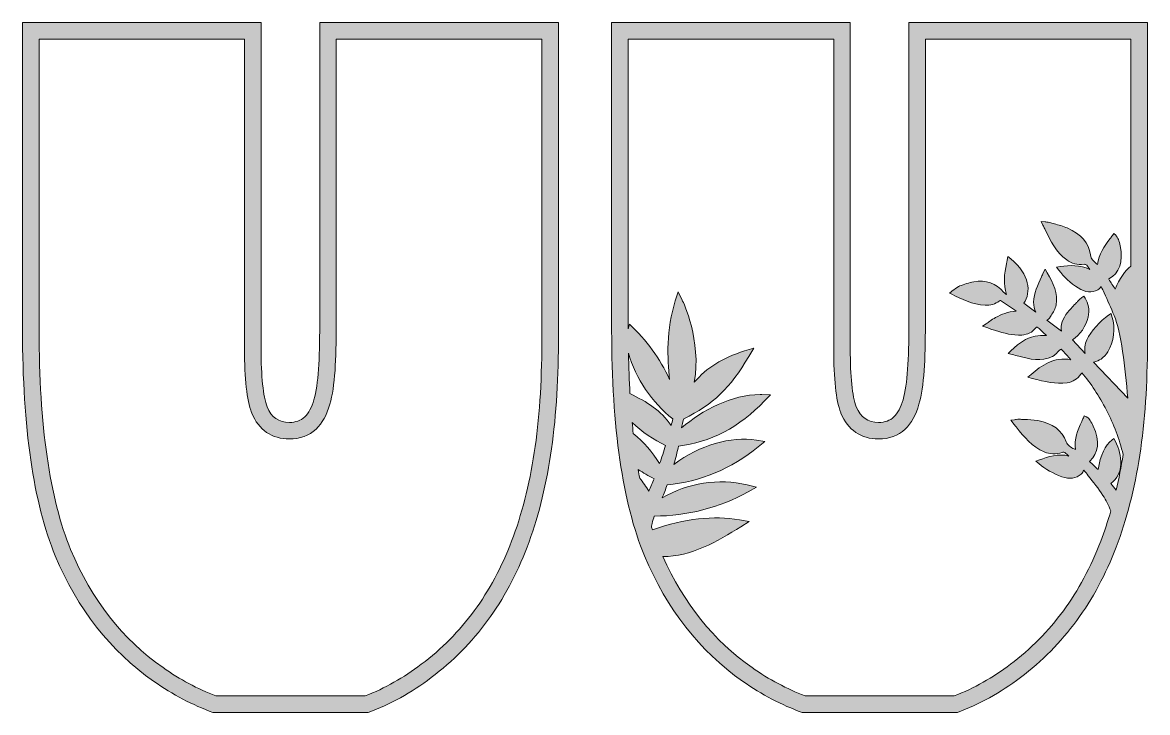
# Model space of a CAD drawing. Header units: millimetres. Extents: x 33 to 675, y -307 to -42.
# Drawn here: x 32.8 to 236.6, y -306.6 to -181.6 of the extents above; entities that cross this region are included whole.
import ezdxf

# ---------------------------------------------------------------- set-up
doc = ezdxf.new("R2010")
doc.units = ezdxf.units.MM
doc.header["$MEASUREMENT"] = 0
doc.layers.add('Layer 5', color=7, linetype='Continuous')
doc.layers.add('Layer 6', color=7, linetype='Continuous')

msp = doc.modelspace()

# ---------------------------------------------------------------- hatches: boundary and pattern name
at = {"layer": 'Layer 5'}
h = msp.add_hatch(color=1, dxfattribs=at)
h.dxf.hatch_style = 2
edge = h.paths.add_edge_path()
edge.add_spline(control_points=[(193.35, -181.58), (193.35, -181.58), (193.35, -236.28), (193.35, -236.28), (193.35, -239.46), (193.28, -242.18), (193.13, -244.42), (192.98, -246.67), (192.7, -248.51), (192.3, -249.93), (191.89, -251.36), (191.34, -252.4), (190.64, -253.06), (189.93, -253.72), (189, -254.05), (187.85, -254.05), (185.94, -254.05), (184.59, -253.12), (183.83, -251.25), (183.1, -249.28), (182.74, -245.77), (182.74, -240.72), (182.74, -240.72), (182.74, -181.58), (182.74, -181.58), (182.74, -181.58), (139.51, -181.58), (139.51, -181.58), (139.51, -181.58), (139.51, -237.35), (139.51, -237.35), (139.51, -255.01), (141.49, -268.63), (145.46, -278.23), (149.51, -287.88), (155.43, -295.45), (163.23, -300.93), (166.74, -303.38), (170.33, -305.25), (174, -306.61), (174, -306.61), (202.14, -306.61), (202.14, -306.61), (206.1, -305.14), (209.91, -303.04), (213.56, -300.27), (217.48, -297.31), (220.88, -293.87), (223.76, -289.95), (226.64, -286.03), (229.03, -281.59), (230.92, -276.63), (232.82, -271.66), (234.24, -266.11), (235.18, -259.97), (236.11, -253.83), (236.58, -247.06), (236.58, -239.65), (236.58, -239.65), (236.58, -181.58), (236.58, -181.58), (236.58, -181.58), (193.35, -181.58), (193.35, -181.58)], knot_values=[0, 0, 0, 0, 1, 1, 1, 2, 2, 2, 3, 3, 3, 4, 4, 4, 5, 5, 5, 6, 6, 6, 7, 7, 7, 8, 8, 8, 9, 9, 9, 10, 10, 10, 11, 11, 11, 12, 12, 12, 13, 13, 13, 14, 14, 14, 15, 15, 15, 16, 16, 16, 17, 17, 17, 18, 18, 18, 19, 19, 19, 20, 20, 20, 21, 21, 21, 21], degree=3, periodic=1)
edge = h.paths.add_edge_path()
edge.add_spline(control_points=[(144.59, -264.13), (144.49, -263.62), (144.4, -263.11), (144.31, -262.58), (145.24, -263.18), (146.2, -263.73), (147.19, -264.24), (146.89, -265), (146.58, -265.76), (146.26, -266.51), (145.75, -265.68), (145.19, -264.89), (144.59, -264.13)], knot_values=[0, 0, 0, 0, 1, 1, 1, 2, 2, 2, 3, 3, 3, 4, 4, 4, 4], degree=3, periodic=1)
edge = h.paths.add_edge_path()
edge.add_spline(control_points=[(143.43, -256.06), (143.35, -255.39), (143.29, -254.72), (143.22, -254.04), (145.05, -255.78), (147.09, -257.19), (149.29, -258.2), (148.96, -259.31), (148.59, -260.42), (148.2, -261.52), (146.93, -259.41), (145.3, -257.57), (143.43, -256.06)], knot_values=[0, 0, 0, 0, 1, 1, 1, 2, 2, 2, 3, 3, 3, 4, 4, 4, 4], degree=3, periodic=1)
edge = h.paths.add_edge_path()
edge.add_spline(control_points=[(142.83, -248.83), (142.69, -246.47), (142.6, -244.02), (142.55, -241.48), (143.93, -246.14), (146.77, -250.41), (150.59, -253.42), (150.5, -253.81), (150.4, -254.2), (150.3, -254.6), (148.4, -251.87), (145.96, -250.34), (142.83, -248.83)], knot_values=[0, 0, 0, 0, 1, 1, 1, 2, 2, 2, 3, 3, 3, 4, 4, 4, 4], degree=3, periodic=1)
edge = h.paths.add_edge_path()
edge.add_spline(control_points=[(233.58, -224.63), (233.57, -224.6), (233.55, -224.56), (233.54, -224.53), (233.54, -224.53), (233.54, -225.74), (233.54, -225.74), (232.5, -226.54), (231.5, -228.01), (230.72, -229.88), (230.34, -229.3), (229.94, -228.7), (229.58, -228.11), (229.59, -228.08), (229.6, -228.06), (229.6, -228.06), (231.5, -227.04), (232.21, -224.95), (231.64, -222.03), (231.56, -221.63), (231.43, -221.25), (231.31, -220.89), (231.27, -220.77), (230.86, -220.16), (230.82, -220.13), (230.82, -220.13), (230.49, -219.83), (230.49, -219.83), (230.49, -219.83), (230.23, -220.18), (230.23, -220.18), (230.09, -220.37), (229.95, -220.55), (229.8, -220.75), (228.77, -222.12), (227.71, -223.53), (227.55, -225.45), (227.49, -225.4), (227.43, -225.35), (227.37, -225.3), (226.82, -224.85), (226.34, -224.46), (226.24, -223.7), (225.96, -221.52), (224.59, -219.92), (222.06, -218.82), (221.3, -218.49), (220.5, -218.27), (219.71, -218.05), (219.42, -217.97), (219.14, -217.89), (218.85, -217.81), (218.68, -217.76), (218.52, -217.75), (218.32, -217.74), (218.23, -217.73), (218.14, -217.73), (218.03, -217.72), (218.03, -217.72), (217.33, -217.65), (217.33, -217.65), (217.33, -217.65), (217.64, -218.29), (217.64, -218.29), (217.75, -218.52), (217.86, -218.75), (217.97, -218.98), (217.97, -218.98), (218.01, -219.04), (218.01, -219.04), (219.02, -221.17), (219.98, -223.17), (221.95, -224.59), (222.85, -225.25), (223.87, -225.51), (225.08, -225.4), (225.25, -225.38), (225.52, -225.49), (225.57, -225.56), (225.77, -225.8), (225.96, -226.06), (226.15, -226.33), (224.36, -225.44), (222.45, -225.59), (220.77, -225.81), (220.77, -225.81), (220.11, -225.9), (220.11, -225.9), (220.11, -225.9), (220.51, -226.45), (220.51, -226.45), (221.46, -227.71), (222.61, -228.77), (224.03, -229.68), (225.32, -230.51), (226.51, -230.62), (227.57, -230.01), (227.82, -229.87), (228, -229.67), (228.2, -229.43), (228.37, -229.81), (228.55, -230.19), (228.74, -230.59), (229.36, -231.91), (229.94, -233.31), (230.54, -234.69), (231.79, -237.55), (232.56, -244.14), (233, -249.67), (233, -249.67), (226.83, -243.16), (226.83, -243.16), (226.84, -243.16), (226.85, -243.16), (226.86, -243.15), (227.4, -242.99), (227.83, -242.79), (228.16, -242.56), (228.64, -242.22), (229.06, -241.77), (229.4, -241.23), (230.49, -239.53), (230.8, -236.89), (230.15, -234.83), (230.15, -234.83), (229.98, -234.3), (229.98, -234.3), (229.98, -234.3), (229.53, -234.61), (229.53, -234.61), (228.03, -235.62), (226.3, -237.59), (225.59, -239.09), (225.21, -239.92), (225.12, -240.76), (225.32, -241.57), (225.32, -241.57), (222.99, -239.11), (222.99, -239.11), (224.39, -238.16), (225.44, -236.63), (225.81, -234.96), (226.09, -233.66), (225.91, -232.45), (225.28, -231.54), (225.28, -231.54), (225.05, -231.19), (225.05, -231.19), (225.05, -231.19), (224.71, -231.43), (224.71, -231.43), (224.67, -231.46), (224.63, -231.48), (224.59, -231.52), (224.47, -231.59), (224.35, -231.67), (224.24, -231.79), (224.1, -231.94), (223.96, -232.08), (223.82, -232.23), (223.82, -232.23), (223.72, -232.33), (223.72, -232.33), (223.2, -232.89), (222.66, -233.46), (222.15, -234.07), (221.16, -235.28), (220.78, -236.41), (221.01, -237.52), (221.01, -237.52), (218.33, -235.52), (218.33, -235.52), (218.55, -235.46), (218.74, -235.31), (218.89, -235.08), (218.89, -235.08), (218.91, -235.04), (218.91, -235.04), (218.99, -234.92), (219.06, -234.79), (219.14, -234.66), (219.51, -234.07), (219.89, -233.46), (220.03, -232.77), (220.44, -230.67), (219.5, -228.82), (218.41, -226.94), (218.41, -226.94), (218.02, -226.26), (218.02, -226.26), (218.02, -226.26), (217.7, -226.96), (217.7, -226.96), (217.59, -227.2), (217.49, -227.43), (217.38, -227.65), (216.68, -229.17), (216.02, -230.61), (215.96, -232.27), (215.93, -232.92), (216.07, -233.51), (216.38, -234.06), (216.38, -234.06), (214.19, -232.43), (214.19, -232.43), (215.52, -230.48), (215.3, -227.19), (211.82, -224.4), (211.82, -224.4), (211.29, -223.98), (211.29, -223.98), (211.29, -223.98), (211.17, -224.63), (211.17, -224.63), (211.13, -224.82), (211.1, -225.01), (211.06, -225.21), (211.06, -225.21), (211.04, -225.31), (211.04, -225.31), (210.7, -227.11), (210.34, -228.97), (211.07, -230.87), (210.88, -230.76), (210.7, -230.64), (210.57, -230.48), (209.16, -228.8), (207.32, -228.16), (205.11, -228.58), (204.23, -228.74), (203.37, -229.04), (202.54, -229.32), (202.54, -229.32), (202.5, -229.34), (202.5, -229.34), (202.15, -229.46), (200.74, -230.6), (200.74, -230.6), (200.74, -230.6), (201.13, -230.81), (201.13, -230.81), (202.85, -231.71), (204.88, -232.68), (207.15, -232.82), (208.13, -232.88), (209, -232.61), (209.75, -232.03), (209.8, -231.99), (209.93, -231.96), (209.97, -231.95), (210.94, -232.59), (211.93, -233.29), (212.81, -233.91), (211.3, -233.97), (210.08, -234.5), (209.06, -235.04), (208.7, -235.23), (208.37, -235.46), (207.99, -235.74), (207.8, -235.87), (207.6, -236.01), (207.38, -236.16), (207.38, -236.16), (206.72, -236.6), (206.72, -236.6), (206.72, -236.6), (207.48, -236.87), (207.48, -236.87), (207.7, -236.95), (207.9, -237.02), (208.09, -237.09), (208.45, -237.22), (208.76, -237.33), (209.07, -237.42), (210.58, -237.87), (212.13, -238.33), (213.81, -238.21), (214.89, -238.13), (215.73, -237.71), (216.31, -236.97), (216.46, -236.78), (216.53, -236.77), (216.54, -236.77), (216.54, -236.77), (216.6, -236.77), (216.76, -236.9), (217.22, -237.31), (217.75, -237.78), (218.28, -238.28), (215.34, -238.04), (213.3, -239.63), (211.84, -241.08), (211.84, -241.08), (211.33, -241.59), (211.33, -241.59), (211.33, -241.59), (212.05, -241.75), (212.05, -241.75), (212.44, -241.84), (212.85, -241.95), (213.27, -242.06), (215.25, -242.57), (217.31, -243.1), (219.38, -242.09), (219.76, -241.91), (220.03, -241.61), (220.3, -241.31), (220.45, -241.15), (220.59, -241), (220.74, -240.88), (220.77, -240.85), (220.85, -240.81), (220.92, -240.79), (221.57, -241.44), (222.16, -242.07), (222.71, -242.69), (219.63, -242.08), (217.38, -243.75), (215.49, -245.38), (215.49, -245.38), (214.93, -245.87), (214.93, -245.87), (214.93, -245.87), (215.67, -246.07), (215.67, -246.07), (218.01, -246.68), (219.96, -247.13), (222.02, -246.86), (223.07, -246.72), (223.94, -246.18), (224.52, -245.28), (224.57, -245.2), (224.63, -245.12), (224.7, -245.04), (226.34, -247.01), (227.8, -249.22), (229.14, -251.8), (230.47, -254.37), (231.47, -257.06), (232.16, -259.85), (231.81, -262.08), (231.39, -264.23), (230.91, -266.31), (230.91, -266.31), (229.94, -265.11), (229.94, -265.11), (231.09, -264.21), (231.7, -263.02), (231.74, -261.59), (231.78, -260.18), (231.44, -258.81), (230.7, -257.4), (230.7, -257.4), (230.48, -256.98), (230.48, -256.98), (230.48, -256.98), (230.1, -257.26), (230.1, -257.26), (228.96, -258.08), (228.04, -260.05), (227.62, -262.57), (227.11, -262.09), (226.59, -261.6), (226.1, -261.1), (226.11, -261.07), (226.12, -261.05), (226.11, -261.05), (227.74, -259.63), (227.96, -257.44), (226.75, -254.71), (226.58, -254.34), (226.37, -254), (226.17, -253.68), (226.1, -253.57), (226.03, -253.47), (225.97, -253.36), (225.88, -253.22), (225.76, -253.16), (225.64, -253.1), (225.61, -253.09), (225.57, -253.07), (225.52, -253.04), (225.52, -253.04), (225.13, -252.83), (225.13, -252.83), (225.13, -252.83), (224.96, -253.23), (224.96, -253.23), (224.87, -253.44), (224.77, -253.65), (224.67, -253.88), (223.97, -255.44), (223.26, -257.06), (223.53, -258.96), (223.46, -258.93), (223.39, -258.9), (223.32, -258.86), (222.68, -258.55), (222.13, -258.27), (221.86, -257.55), (221.1, -255.49), (219.41, -254.24), (216.69, -253.73), (215.88, -253.58), (215.05, -253.55), (214.23, -253.51), (213.93, -253.5), (213.63, -253.49), (213.34, -253.47), (213.16, -253.46), (213, -253.49), (212.8, -253.52), (212.72, -253.54), (212.62, -253.55), (212.51, -253.57), (212.51, -253.57), (211.82, -253.66), (211.82, -253.66), (211.82, -253.66), (212.27, -254.21), (212.27, -254.21), (212.43, -254.41), (212.59, -254.61), (212.75, -254.81), (212.75, -254.81), (212.79, -254.86), (212.79, -254.86), (214.26, -256.7), (215.64, -258.44), (217.88, -259.39), (218.91, -259.82), (219.96, -259.85), (221.11, -259.47), (221.27, -259.41), (221.56, -259.46), (221.63, -259.51), (221.87, -259.71), (222.12, -259.92), (222.36, -260.14), (220.42, -259.67), (218.59, -260.25), (217, -260.84), (217, -260.84), (216.38, -261.08), (216.38, -261.08), (216.38, -261.08), (216.9, -261.52), (216.9, -261.52), (218.1, -262.54), (219.46, -263.31), (221.05, -263.88), (222.49, -264.4), (223.68, -264.24), (224.58, -263.4), (224.79, -263.21), (224.92, -262.97), (225.06, -262.7), (225.31, -263.03), (225.57, -263.36), (225.84, -263.7), (226.74, -264.86), (227.72, -266.02), (228.52, -267.3), (229.04, -268.13), (229.51, -269.06), (229.94, -270.05), (229.4, -271.97), (228.79, -273.81), (228.12, -275.55), (226.33, -280.25), (224.05, -284.49), (221.34, -288.18), (218.65, -291.84), (215.42, -295.11), (211.75, -297.88), (208.55, -300.31), (205.13, -302.23), (201.59, -303.61), (201.59, -303.61), (174.55, -303.61), (174.55, -303.61), (171.24, -302.34), (168.01, -300.61), (164.96, -298.48), (158.01, -293.6), (152.58, -286.83), (148.79, -278.37), (153.85, -278.36), (158.68, -275.63), (162.93, -272.94), (162.93, -272.94), (164.44, -271.99), (164.44, -271.99), (164.44, -271.99), (162.68, -271.69), (162.68, -271.69), (157.96, -270.88), (152.79, -271.48), (146.91, -273.5), (146.84, -273.29), (146.78, -273.07), (146.71, -272.86), (146.75, -272.69), (146.8, -272.52), (146.84, -272.36), (146.96, -271.86), (147.08, -271.4), (147.24, -271.02), (153.17, -271.02), (159.05, -269.5), (164.22, -266.64), (164.22, -266.64), (165.77, -265.78), (165.77, -265.78), (165.77, -265.78), (164.05, -265.37), (164.05, -265.37), (158.88, -264.14), (153.31, -265), (148.68, -267.73), (148.99, -266.96), (149.29, -266.17), (149.57, -265.38), (155.53, -264.8), (161.24, -262.42), (166.08, -258.48), (166.08, -258.48), (167.27, -257.51), (167.27, -257.51), (167.27, -257.51), (165.75, -257.27), (165.75, -257.27), (161, -256.52), (155.57, -258.11), (150.78, -261.65), (151.1, -260.54), (151.39, -259.43), (151.64, -258.33), (157.24, -257.76), (162.76, -254.86), (167.19, -250.16), (167.19, -250.16), (168.26, -249.03), (168.26, -249.03), (168.26, -249.03), (166.7, -249.01), (166.7, -249.01), (166.6, -249.01), (166.51, -249), (166.41, -249), (161.27, -249), (155.95, -251.82), (152.18, -255.05), (152.22, -254.83), (152.53, -253.62), (152.56, -253.4), (157.89, -250.79), (160.98, -247.82), (164.36, -242.11), (164.36, -242.11), (165.27, -240.57), (165.27, -240.57), (165.27, -240.57), (163.56, -241.1), (163.56, -241.1), (159.56, -242.36), (156.73, -244.13), (154.49, -246.78), (155.82, -239.21), (152.46, -232.22), (152.31, -231.92), (152.31, -231.92), (151.55, -230.37), (151.55, -230.37), (151.55, -230.37), (151.04, -232.02), (151.04, -232.02), (149.43, -237.23), (149.55, -242.45), (150.02, -246.26), (148.25, -242.51), (145.78, -239.08), (142.83, -236.3), (142.83, -236.3), (142.77, -236.24), (142.77, -236.24), (142.68, -236.53), (142.59, -236.81), (142.51, -237.1), (142.51, -237.1), (142.51, -184.58), (142.51, -184.58), (142.51, -184.58), (179.74, -184.58), (179.74, -184.58), (179.74, -184.58), (179.74, -240.72), (179.74, -240.72), (179.74, -246.17), (180.15, -249.96), (181.01, -252.29), (181.01, -252.29), (181.03, -252.34), (181.03, -252.34), (181.03, -252.34), (181.05, -252.39), (181.05, -252.39), (182.29, -255.39), (184.7, -257.05), (187.85, -257.05), (189.76, -257.05), (191.43, -256.43), (192.69, -255.25), (193.8, -254.2), (194.62, -252.73), (195.18, -250.75), (195.65, -249.11), (195.96, -247.11), (196.12, -244.62), (196.28, -242.32), (196.35, -239.51), (196.35, -236.28), (196.35, -236.28), (196.35, -184.58), (196.35, -184.58), (196.35, -184.58), (233.58, -184.58), (233.58, -184.58), (233.58, -184.58), (233.58, -224.63), (233.58, -224.63)], knot_values=[0, 0, 0, 0, 1, 1, 1, 2, 2, 2, 3, 3, 3, 4, 4, 4, 5, 5, 5, 6, 6, 6, 7, 7, 7, 8, 8, 8, 9, 9, 9, 10, 10, 10, 11, 11, 11, 12, 12, 12, 13, 13, 13, 14, 14, 14, 15, 15, 15, 16, 16, 16, 17, 17, 17, 18, 18, 18, 19, 19, 19, 20, 20, 20, 21, 21, 21, 22, 22, 22, 23, 23, 23, 24, 24, 24, 25, 25, 25, 26, 26, 26, 27, 27, 27, 28, 28, 28, 29, 29, 29, 30, 30, 30, 31, 31, 31, 32, 32, 32, 33, 33, 33, 34, 34, 34, 35, 35, 35, 36, 36, 36, 37, 37, 37, 38, 38, 38, 39, 39, 39, 40, 40, 40, 41, 41, 41, 42, 42, 42, 43, 43, 43, 44, 44, 44, 45, 45, 45, 46, 46, 46, 47, 47, 47, 48, 48, 48, 49, 49, 49, 50, 50, 50, 51, 51, 51, 52, 52, 52, 53, 53, 53, 54, 54, 54, 55, 55, 55, 56, 56, 56, 57, 57, 57, 58, 58, 58, 59, 59, 59, 60, 60, 60, 61, 61, 61, 62, 62, 62, 63, 63, 63, 64, 64, 64, 65, 65, 65, 66, 66, 66, 67, 67, 67, 68, 68, 68, 69, 69, 69, 70, 70, 70, 71, 71, 71, 72, 72, 72, 73, 73, 73, 74, 74, 74, 75, 75, 75, 76, 76, 76, 77, 77, 77, 78, 78, 78, 79, 79, 79, 80, 80, 80, 81, 81, 81, 82, 82, 82, 83, 83, 83, 84, 84, 84, 85, 85, 85, 86, 86, 86, 87, 87, 87, 88, 88, 88, 89, 89, 89, 90, 90, 90, 91, 91, 91, 92, 92, 92, 93, 93, 93, 94, 94, 94, 95, 95, 95, 96, 96, 96, 97, 97, 97, 98, 98, 98, 99, 99, 99, 100, 100, 100, 101, 101, 101, 102, 102, 102, 103, 103, 103, 104, 104, 104, 105, 105, 105, 106, 106, 106, 107, 107, 107, 108, 108, 108, 109, 109, 109, 110, 110, 110, 111, 111, 111, 112, 112, 112, 113, 113, 113, 114, 114, 114, 115, 115, 115, 116, 116, 116, 117, 117, 117, 118, 118, 118, 119, 119, 119, 120, 120, 120, 121, 121, 121, 122, 122, 122, 123, 123, 123, 124, 124, 124, 125, 125, 125, 126, 126, 126, 127, 127, 127, 128, 128, 128, 129, 129, 129, 130, 130, 130, 131, 131, 131, 132, 132, 132, 133, 133, 133, 134, 134, 134, 135, 135, 135, 136, 136, 136, 137, 137, 137, 138, 138, 138, 139, 139, 139, 140, 140, 140, 141, 141, 141, 142, 142, 142, 143, 143, 143, 144, 144, 144, 145, 145, 145, 146, 146, 146, 147, 147, 147, 148, 148, 148, 149, 149, 149, 150, 150, 150, 151, 151, 151, 152, 152, 152, 153, 153, 153, 154, 154, 154, 155, 155, 155, 156, 156, 156, 157, 157, 157, 158, 158, 158, 159, 159, 159, 160, 160, 160, 161, 161, 161, 162, 162, 162, 163, 163, 163, 164, 164, 164, 165, 165, 165, 166, 166, 166, 167, 167, 167, 168, 168, 168, 169, 169, 169, 170, 170, 170, 171, 171, 171, 172, 172, 172, 173, 173, 173, 174, 174, 174, 175, 175, 175, 176, 176, 176, 177, 177, 177, 178, 178, 178, 179, 179, 179, 180, 180, 180, 181, 181, 181, 182, 182, 182, 183, 183, 183, 184, 184, 184, 185, 185, 185, 186, 186, 186, 187, 187, 187, 188, 188, 188, 189, 189, 189, 190, 190, 190, 191, 191, 191, 192, 192, 192, 193, 193, 193, 194, 194, 194, 195, 195, 195, 196, 196, 196, 197, 197, 197, 198, 198, 198, 199, 199, 199, 200, 200, 200, 201, 201, 201, 202, 202, 202, 203, 203, 203, 204, 204, 204, 205, 205, 205, 206, 206, 206, 207, 207, 207, 208, 208, 208, 209, 209, 209, 210, 210, 210, 210], degree=3, periodic=1)
at = {"layer": 'Layer 6'}
h = msp.add_hatch(color=2, dxfattribs=at)
h.dxf.hatch_style = 2
edge = h.paths.add_edge_path()
edge.add_spline(control_points=[(129.86, -181.58), (129.86, -181.58), (86.63, -181.58), (86.63, -181.58), (86.63, -181.58), (86.63, -236.28), (86.63, -236.28), (86.63, -239.46), (86.56, -242.18), (86.41, -244.42), (86.26, -246.67), (85.98, -248.51), (85.58, -249.93), (85.17, -251.36), (84.62, -252.4), (83.91, -253.06), (83.21, -253.72), (82.28, -254.05), (81.13, -254.05), (79.21, -254.05), (77.87, -253.12), (77.1, -251.25), (76.38, -249.28), (76.01, -245.77), (76.01, -240.72), (76.01, -240.72), (76.01, -181.58), (76.01, -181.58), (76.01, -181.58), (32.79, -181.58), (32.79, -181.58), (32.79, -181.58), (32.79, -237.35), (32.79, -237.35), (32.79, -255.01), (34.77, -268.63), (38.73, -278.23), (42.78, -287.88), (48.71, -295.45), (56.51, -300.93), (60.02, -303.38), (63.61, -305.25), (67.28, -306.61), (67.28, -306.61), (95.42, -306.61), (95.42, -306.61), (99.38, -305.14), (103.19, -303.04), (106.84, -300.27), (110.76, -297.31), (114.16, -293.87), (117.04, -289.95), (119.92, -286.03), (122.3, -281.59), (124.2, -276.63), (126.1, -271.66), (127.51, -266.11), (128.45, -259.97), (129.39, -253.83), (129.86, -247.06), (129.86, -239.65), (129.86, -239.65), (129.86, -181.58), (129.86, -181.58), (129.86, -181.58), (129.86, -181.58), (129.86, -181.58)], knot_values=[0, 0, 0, 0, 1, 1, 1, 2, 2, 2, 3, 3, 3, 4, 4, 4, 5, 5, 5, 6, 6, 6, 7, 7, 7, 8, 8, 8, 9, 9, 9, 10, 10, 10, 11, 11, 11, 12, 12, 12, 13, 13, 13, 14, 14, 14, 15, 15, 15, 16, 16, 16, 17, 17, 17, 18, 18, 18, 19, 19, 19, 20, 20, 20, 21, 21, 21, 22, 22, 22, 22], degree=3, periodic=1)
edge = h.paths.add_edge_path()
edge.add_spline(control_points=[(126.86, -184.58), (126.86, -184.58), (126.86, -239.65), (126.86, -239.65), (126.86, -246.87), (126.4, -253.55), (125.49, -259.52), (124.59, -265.42), (123.21, -270.81), (121.4, -275.55), (119.6, -280.25), (117.32, -284.49), (114.62, -288.18), (111.93, -291.84), (108.7, -295.11), (105.02, -297.88), (101.83, -300.31), (98.41, -302.23), (94.86, -303.61), (94.86, -303.61), (67.82, -303.61), (67.82, -303.61), (64.52, -302.34), (61.29, -300.61), (58.24, -298.48), (50.94, -293.35), (45.31, -286.15), (41.51, -277.08), (37.71, -267.9), (35.79, -254.53), (35.79, -237.35), (35.79, -237.35), (35.79, -184.58), (35.79, -184.58), (35.79, -184.58), (73.01, -184.58), (73.01, -184.58), (73.01, -184.58), (73.01, -240.72), (73.01, -240.72), (73.01, -246.17), (73.43, -249.96), (74.29, -252.29), (74.29, -252.29), (74.31, -252.34), (74.31, -252.34), (74.31, -252.34), (74.33, -252.39), (74.33, -252.39), (75.56, -255.39), (77.98, -257.05), (81.13, -257.05), (83.03, -257.05), (84.7, -256.43), (85.96, -255.25), (87.08, -254.2), (87.9, -252.73), (88.46, -250.75), (88.93, -249.11), (89.23, -247.11), (89.4, -244.62), (89.55, -242.32), (89.63, -239.51), (89.63, -236.28), (89.63, -236.28), (89.63, -184.58), (89.63, -184.58), (89.63, -184.58), (126.86, -184.58), (126.86, -184.58)], knot_values=[0, 0, 0, 0, 0.352778, 0.352778, 0.352778, 0.705556, 0.705556, 0.705556, 1.058333, 1.058333, 1.058333, 1.411111, 1.411111, 1.411111, 1.763889, 1.763889, 1.763889, 2.116667, 2.116667, 2.116667, 2.469444, 2.469444, 2.469444, 2.822222, 2.822222, 2.822222, 3.175, 3.175, 3.175, 3.527778, 3.527778, 3.527778, 3.880556, 3.880556, 3.880556, 4.233333, 4.233333, 4.233333, 4.586111, 4.586111, 4.586111, 4.938889, 4.938889, 4.938889, 5.291667, 5.291667, 5.291667, 5.644444, 5.644444, 5.644444, 5.997222, 5.997222, 5.997222, 6.35, 6.35, 6.35, 6.702778, 6.702778, 6.702778, 7.055556, 7.055556, 7.055556, 7.408333, 7.408333, 7.408333, 7.761111, 7.761111, 7.761111, 8.113889, 8.113889, 8.113889, 8.113889], degree=3, periodic=0)
edge.add_line((126.86, -184.58), (126.86, -184.58))

# ---------------------------------------------------------------- linework, layer by layer
at = {"layer": 'Layer 5', "lineweight": 0}
for points, knots in [([(193.35, -181.58), (193.35, -181.58), (193.35, -236.28), (193.35, -236.28), (193.35, -239.46), (193.28, -242.18), (193.13, -244.42), (192.98, -246.67), (192.7, -248.51), (192.3, -249.93), (191.89, -251.36), (191.34, -252.4), (190.64, -253.06), (189.93, -253.72), (189, -254.05), (187.85, -254.05), (185.94, -254.05), (184.59, -253.12), (183.83, -251.25), (183.1, -249.28), (182.74, -245.77), (182.74, -240.72), (182.74, -240.72), (182.74, -181.58), (182.74, -181.58), (182.74, -181.58), (139.51, -181.58), (139.51, -181.58), (139.51, -181.58), (139.51, -237.35), (139.51, -237.35), (139.51, -255.01), (141.49, -268.63), (145.46, -278.23), (149.51, -287.88), (155.43, -295.45), (163.23, -300.93), (166.74, -303.38), (170.33, -305.25), (174, -306.61), (174, -306.61), (202.14, -306.61), (202.14, -306.61), (206.1, -305.14), (209.91, -303.04), (213.56, -300.27), (217.48, -297.31), (220.88, -293.87), (223.76, -289.95), (226.64, -286.03), (229.03, -281.59), (230.92, -276.63), (232.82, -271.66), (234.24, -266.11), (235.18, -259.97), (236.11, -253.83), (236.58, -247.06), (236.58, -239.65), (236.58, -239.65), (236.58, -181.58), (236.58, -181.58), (236.58, -181.58), (193.35, -181.58), (193.35, -181.58)], [0, 0, 0, 0, 1, 1, 1, 2, 2, 2, 3, 3, 3, 4, 4, 4, 5, 5, 5, 6, 6, 6, 7, 7, 7, 8, 8, 8, 9, 9, 9, 10, 10, 10, 11, 11, 11, 12, 12, 12, 13, 13, 13, 14, 14, 14, 15, 15, 15, 16, 16, 16, 17, 17, 17, 18, 18, 18, 19, 19, 19, 20, 20, 20, 21, 21, 21, 21]), ([(233.58, -224.63), (233.57, -224.6), (233.55, -224.56), (233.54, -224.53), (233.54, -224.53), (233.54, -225.74), (233.54, -225.74), (232.5, -226.54), (231.5, -228.01), (230.72, -229.88), (230.34, -229.3), (229.94, -228.7), (229.58, -228.11), (229.59, -228.08), (229.6, -228.06), (229.6, -228.06), (231.5, -227.04), (232.21, -224.95), (231.64, -222.03), (231.56, -221.63), (231.43, -221.25), (231.31, -220.89), (231.27, -220.77), (230.86, -220.16), (230.82, -220.13), (230.82, -220.13), (230.49, -219.83), (230.49, -219.83), (230.49, -219.83), (230.23, -220.18), (230.23, -220.18), (230.09, -220.37), (229.95, -220.55), (229.8, -220.75), (228.77, -222.12), (227.71, -223.53), (227.55, -225.45), (227.49, -225.4), (227.43, -225.35), (227.37, -225.3), (226.82, -224.85), (226.34, -224.46), (226.24, -223.7), (225.96, -221.52), (224.59, -219.92), (222.06, -218.82), (221.3, -218.49), (220.5, -218.27), (219.71, -218.05), (219.42, -217.97), (219.14, -217.89), (218.85, -217.81), (218.68, -217.76), (218.52, -217.75), (218.32, -217.74), (218.23, -217.73), (218.14, -217.73), (218.03, -217.72), (218.03, -217.72), (217.33, -217.65), (217.33, -217.65), (217.33, -217.65), (217.64, -218.29), (217.64, -218.29), (217.75, -218.52), (217.86, -218.75), (217.97, -218.98), (217.97, -218.98), (218.01, -219.04), (218.01, -219.04), (219.02, -221.17), (219.98, -223.17), (221.95, -224.59), (222.85, -225.25), (223.87, -225.51), (225.08, -225.4), (225.25, -225.38), (225.52, -225.49), (225.57, -225.56), (225.77, -225.8), (225.96, -226.06), (226.15, -226.33), (224.36, -225.44), (222.45, -225.59), (220.77, -225.81), (220.77, -225.81), (220.11, -225.9), (220.11, -225.9), (220.11, -225.9), (220.51, -226.45), (220.51, -226.45), (221.46, -227.71), (222.61, -228.77), (224.03, -229.68), (225.32, -230.51), (226.51, -230.62), (227.57, -230.01), (227.82, -229.87), (228, -229.67), (228.2, -229.43), (228.37, -229.81), (228.55, -230.19), (228.74, -230.59), (229.36, -231.91), (229.94, -233.31), (230.54, -234.69), (231.79, -237.55), (232.56, -244.14), (233, -249.67), (233, -249.67), (226.83, -243.16), (226.83, -243.16), (226.84, -243.16), (226.85, -243.16), (226.86, -243.15), (227.4, -242.99), (227.83, -242.79), (228.16, -242.56), (228.64, -242.22), (229.06, -241.77), (229.4, -241.23), (230.49, -239.53), (230.8, -236.89), (230.15, -234.83), (230.15, -234.83), (229.98, -234.3), (229.98, -234.3), (229.98, -234.3), (229.53, -234.61), (229.53, -234.61), (228.03, -235.62), (226.3, -237.59), (225.59, -239.09), (225.21, -239.92), (225.12, -240.76), (225.32, -241.57), (225.32, -241.57), (222.99, -239.11), (222.99, -239.11), (224.39, -238.16), (225.44, -236.63), (225.81, -234.96), (226.09, -233.66), (225.91, -232.45), (225.28, -231.54), (225.28, -231.54), (225.05, -231.19), (225.05, -231.19), (225.05, -231.19), (224.71, -231.43), (224.71, -231.43), (224.67, -231.46), (224.63, -231.48), (224.59, -231.52), (224.47, -231.59), (224.35, -231.67), (224.24, -231.79), (224.1, -231.94), (223.96, -232.08), (223.82, -232.23), (223.82, -232.23), (223.72, -232.33), (223.72, -232.33), (223.2, -232.89), (222.66, -233.46), (222.15, -234.07), (221.16, -235.28), (220.78, -236.41), (221.01, -237.52), (221.01, -237.52), (218.33, -235.52), (218.33, -235.52), (218.55, -235.46), (218.74, -235.31), (218.89, -235.08), (218.89, -235.08), (218.91, -235.04), (218.91, -235.04), (218.99, -234.92), (219.06, -234.79), (219.14, -234.66), (219.51, -234.07), (219.89, -233.46), (220.03, -232.77), (220.44, -230.67), (219.5, -228.82), (218.41, -226.94), (218.41, -226.94), (218.02, -226.26), (218.02, -226.26), (218.02, -226.26), (217.7, -226.96), (217.7, -226.96), (217.59, -227.2), (217.49, -227.43), (217.38, -227.65), (216.68, -229.17), (216.02, -230.61), (215.96, -232.27), (215.93, -232.92), (216.07, -233.51), (216.38, -234.06), (216.38, -234.06), (214.19, -232.43), (214.19, -232.43), (215.52, -230.48), (215.3, -227.19), (211.82, -224.4), (211.82, -224.4), (211.29, -223.98), (211.29, -223.98), (211.29, -223.98), (211.17, -224.63), (211.17, -224.63), (211.13, -224.82), (211.1, -225.01), (211.06, -225.21), (211.06, -225.21), (211.04, -225.31), (211.04, -225.31), (210.7, -227.11), (210.34, -228.97), (211.07, -230.87), (210.88, -230.76), (210.7, -230.64), (210.57, -230.48), (209.16, -228.8), (207.32, -228.16), (205.11, -228.58), (204.23, -228.74), (203.37, -229.04), (202.54, -229.32), (202.54, -229.32), (202.5, -229.34), (202.5, -229.34), (202.15, -229.46), (200.74, -230.6), (200.74, -230.6), (200.74, -230.6), (201.13, -230.81), (201.13, -230.81), (202.85, -231.71), (204.88, -232.68), (207.15, -232.82), (208.13, -232.88), (209, -232.61), (209.75, -232.03), (209.8, -231.99), (209.93, -231.96), (209.97, -231.95), (210.94, -232.59), (211.93, -233.29), (212.81, -233.91), (211.3, -233.97), (210.08, -234.5), (209.06, -235.04), (208.7, -235.23), (208.37, -235.46), (207.99, -235.74), (207.8, -235.87), (207.6, -236.01), (207.38, -236.16), (207.38, -236.16), (206.72, -236.6), (206.72, -236.6), (206.72, -236.6), (207.48, -236.87), (207.48, -236.87), (207.7, -236.95), (207.9, -237.02), (208.09, -237.09), (208.45, -237.22), (208.76, -237.33), (209.07, -237.42), (210.58, -237.87), (212.13, -238.33), (213.81, -238.21), (214.89, -238.13), (215.73, -237.71), (216.31, -236.97), (216.46, -236.78), (216.53, -236.77), (216.54, -236.77), (216.54, -236.77), (216.6, -236.77), (216.76, -236.9), (217.22, -237.31), (217.75, -237.78), (218.28, -238.28), (215.34, -238.04), (213.3, -239.63), (211.84, -241.08), (211.84, -241.08), (211.33, -241.59), (211.33, -241.59), (211.33, -241.59), (212.05, -241.75), (212.05, -241.75), (212.44, -241.84), (212.85, -241.95), (213.27, -242.06), (215.25, -242.57), (217.31, -243.1), (219.38, -242.09), (219.76, -241.91), (220.03, -241.61), (220.3, -241.31), (220.45, -241.15), (220.59, -241), (220.74, -240.88), (220.77, -240.85), (220.85, -240.81), (220.92, -240.79), (221.57, -241.44), (222.16, -242.07), (222.71, -242.69), (219.63, -242.08), (217.38, -243.75), (215.49, -245.38), (215.49, -245.38), (214.93, -245.87), (214.93, -245.87), (214.93, -245.87), (215.67, -246.07), (215.67, -246.07), (218.01, -246.68), (219.96, -247.13), (222.02, -246.86), (223.07, -246.72), (223.94, -246.18), (224.52, -245.28), (224.57, -245.2), (224.63, -245.12), (224.7, -245.04), (226.34, -247.01), (227.8, -249.22), (229.14, -251.8), (230.47, -254.37), (231.47, -257.06), (232.16, -259.85), (231.81, -262.08), (231.39, -264.23), (230.91, -266.31), (230.91, -266.31), (229.94, -265.11), (229.94, -265.11), (231.09, -264.21), (231.7, -263.02), (231.74, -261.59), (231.78, -260.18), (231.44, -258.81), (230.7, -257.4), (230.7, -257.4), (230.48, -256.98), (230.48, -256.98), (230.48, -256.98), (230.1, -257.26), (230.1, -257.26), (228.96, -258.08), (228.04, -260.05), (227.62, -262.57), (227.11, -262.09), (226.59, -261.6), (226.1, -261.1), (226.11, -261.07), (226.12, -261.05), (226.11, -261.05), (227.74, -259.63), (227.96, -257.44), (226.75, -254.71), (226.58, -254.34), (226.37, -254), (226.17, -253.68), (226.1, -253.57), (226.03, -253.47), (225.97, -253.36), (225.88, -253.22), (225.76, -253.16), (225.64, -253.1), (225.61, -253.09), (225.57, -253.07), (225.52, -253.04), (225.52, -253.04), (225.13, -252.83), (225.13, -252.83), (225.13, -252.83), (224.96, -253.23), (224.96, -253.23), (224.87, -253.44), (224.77, -253.65), (224.67, -253.88), (223.97, -255.44), (223.26, -257.06), (223.53, -258.96), (223.46, -258.93), (223.39, -258.9), (223.32, -258.86), (222.68, -258.55), (222.13, -258.27), (221.86, -257.55), (221.1, -255.49), (219.41, -254.24), (216.69, -253.73), (215.88, -253.58), (215.05, -253.55), (214.23, -253.51), (213.93, -253.5), (213.63, -253.49), (213.34, -253.47), (213.16, -253.46), (213, -253.49), (212.8, -253.52), (212.72, -253.54), (212.62, -253.55), (212.51, -253.57), (212.51, -253.57), (211.82, -253.66), (211.82, -253.66), (211.82, -253.66), (212.27, -254.21), (212.27, -254.21), (212.43, -254.41), (212.59, -254.61), (212.75, -254.81), (212.75, -254.81), (212.79, -254.86), (212.79, -254.86), (214.26, -256.7), (215.64, -258.44), (217.88, -259.39), (218.91, -259.82), (219.96, -259.85), (221.11, -259.47), (221.27, -259.41), (221.56, -259.46), (221.63, -259.51), (221.87, -259.71), (222.12, -259.92), (222.36, -260.14), (220.42, -259.67), (218.59, -260.25), (217, -260.84), (217, -260.84), (216.38, -261.08), (216.38, -261.08), (216.38, -261.08), (216.9, -261.52), (216.9, -261.52), (218.1, -262.54), (219.46, -263.31), (221.05, -263.88), (222.49, -264.4), (223.68, -264.24), (224.58, -263.4), (224.79, -263.21), (224.92, -262.97), (225.06, -262.7), (225.31, -263.03), (225.57, -263.36), (225.84, -263.7), (226.74, -264.86), (227.72, -266.02), (228.52, -267.3), (229.04, -268.13), (229.51, -269.06), (229.94, -270.05), (229.4, -271.97), (228.79, -273.81), (228.12, -275.55), (226.33, -280.25), (224.05, -284.49), (221.34, -288.18), (218.65, -291.84), (215.42, -295.11), (211.75, -297.88), (208.55, -300.31), (205.13, -302.23), (201.59, -303.61), (201.59, -303.61), (174.55, -303.61), (174.55, -303.61), (171.24, -302.34), (168.01, -300.61), (164.96, -298.48), (158.01, -293.6), (152.58, -286.83), (148.79, -278.37), (153.85, -278.36), (158.68, -275.63), (162.93, -272.94), (162.93, -272.94), (164.44, -271.99), (164.44, -271.99), (164.44, -271.99), (162.68, -271.69), (162.68, -271.69), (157.96, -270.88), (152.79, -271.48), (146.91, -273.5), (146.84, -273.29), (146.78, -273.07), (146.71, -272.86), (146.75, -272.69), (146.8, -272.52), (146.84, -272.36), (146.96, -271.86), (147.08, -271.4), (147.24, -271.02), (153.17, -271.02), (159.05, -269.5), (164.22, -266.64), (164.22, -266.64), (165.77, -265.78), (165.77, -265.78), (165.77, -265.78), (164.05, -265.37), (164.05, -265.37), (158.88, -264.14), (153.31, -265), (148.68, -267.73), (148.99, -266.96), (149.29, -266.17), (149.57, -265.38), (155.53, -264.8), (161.24, -262.42), (166.08, -258.48), (166.08, -258.48), (167.27, -257.51), (167.27, -257.51), (167.27, -257.51), (165.75, -257.27), (165.75, -257.27), (161, -256.52), (155.57, -258.11), (150.78, -261.65), (151.1, -260.54), (151.39, -259.43), (151.64, -258.33), (157.24, -257.76), (162.76, -254.86), (167.19, -250.16), (167.19, -250.16), (168.26, -249.03), (168.26, -249.03), (168.26, -249.03), (166.7, -249.01), (166.7, -249.01), (166.6, -249.01), (166.51, -249), (166.41, -249), (161.27, -249), (155.95, -251.82), (152.18, -255.05), (152.22, -254.83), (152.53, -253.62), (152.56, -253.4), (157.89, -250.79), (160.98, -247.82), (164.36, -242.11), (164.36, -242.11), (165.27, -240.57), (165.27, -240.57), (165.27, -240.57), (163.56, -241.1), (163.56, -241.1), (159.56, -242.36), (156.73, -244.13), (154.49, -246.78), (155.82, -239.21), (152.46, -232.22), (152.31, -231.92), (152.31, -231.92), (151.55, -230.37), (151.55, -230.37), (151.55, -230.37), (151.04, -232.02), (151.04, -232.02), (149.43, -237.23), (149.55, -242.45), (150.02, -246.26), (148.25, -242.51), (145.78, -239.08), (142.83, -236.3), (142.83, -236.3), (142.77, -236.24), (142.77, -236.24), (142.68, -236.53), (142.59, -236.81), (142.51, -237.1), (142.51, -237.1), (142.51, -184.58), (142.51, -184.58), (142.51, -184.58), (179.74, -184.58), (179.74, -184.58), (179.74, -184.58), (179.74, -240.72), (179.74, -240.72), (179.74, -246.17), (180.15, -249.96), (181.01, -252.29), (181.01, -252.29), (181.03, -252.34), (181.03, -252.34), (181.03, -252.34), (181.05, -252.39), (181.05, -252.39), (182.29, -255.39), (184.7, -257.05), (187.85, -257.05), (189.76, -257.05), (191.43, -256.43), (192.69, -255.25), (193.8, -254.2), (194.62, -252.73), (195.18, -250.75), (195.65, -249.11), (195.96, -247.11), (196.12, -244.62), (196.28, -242.32), (196.35, -239.51), (196.35, -236.28), (196.35, -236.28), (196.35, -184.58), (196.35, -184.58), (196.35, -184.58), (233.58, -184.58), (233.58, -184.58), (233.58, -184.58), (233.58, -224.63), (233.58, -224.63)], [0, 0, 0, 0, 1, 1, 1, 2, 2, 2, 3, 3, 3, 4, 4, 4, 5, 5, 5, 6, 6, 6, 7, 7, 7, 8, 8, 8, 9, 9, 9, 10, 10, 10, 11, 11, 11, 12, 12, 12, 13, 13, 13, 14, 14, 14, 15, 15, 15, 16, 16, 16, 17, 17, 17, 18, 18, 18, 19, 19, 19, 20, 20, 20, 21, 21, 21, 22, 22, 22, 23, 23, 23, 24, 24, 24, 25, 25, 25, 26, 26, 26, 27, 27, 27, 28, 28, 28, 29, 29, 29, 30, 30, 30, 31, 31, 31, 32, 32, 32, 33, 33, 33, 34, 34, 34, 35, 35, 35, 36, 36, 36, 37, 37, 37, 38, 38, 38, 39, 39, 39, 40, 40, 40, 41, 41, 41, 42, 42, 42, 43, 43, 43, 44, 44, 44, 45, 45, 45, 46, 46, 46, 47, 47, 47, 48, 48, 48, 49, 49, 49, 50, 50, 50, 51, 51, 51, 52, 52, 52, 53, 53, 53, 54, 54, 54, 55, 55, 55, 56, 56, 56, 57, 57, 57, 58, 58, 58, 59, 59, 59, 60, 60, 60, 61, 61, 61, 62, 62, 62, 63, 63, 63, 64, 64, 64, 65, 65, 65, 66, 66, 66, 67, 67, 67, 68, 68, 68, 69, 69, 69, 70, 70, 70, 71, 71, 71, 72, 72, 72, 73, 73, 73, 74, 74, 74, 75, 75, 75, 76, 76, 76, 77, 77, 77, 78, 78, 78, 79, 79, 79, 80, 80, 80, 81, 81, 81, 82, 82, 82, 83, 83, 83, 84, 84, 84, 85, 85, 85, 86, 86, 86, 87, 87, 87, 88, 88, 88, 89, 89, 89, 90, 90, 90, 91, 91, 91, 92, 92, 92, 93, 93, 93, 94, 94, 94, 95, 95, 95, 96, 96, 96, 97, 97, 97, 98, 98, 98, 99, 99, 99, 100, 100, 100, 101, 101, 101, 102, 102, 102, 103, 103, 103, 104, 104, 104, 105, 105, 105, 106, 106, 106, 107, 107, 107, 108, 108, 108, 109, 109, 109, 110, 110, 110, 111, 111, 111, 112, 112, 112, 113, 113, 113, 114, 114, 114, 115, 115, 115, 116, 116, 116, 117, 117, 117, 118, 118, 118, 119, 119, 119, 120, 120, 120, 121, 121, 121, 122, 122, 122, 123, 123, 123, 124, 124, 124, 125, 125, 125, 126, 126, 126, 127, 127, 127, 128, 128, 128, 129, 129, 129, 130, 130, 130, 131, 131, 131, 132, 132, 132, 133, 133, 133, 134, 134, 134, 135, 135, 135, 136, 136, 136, 137, 137, 137, 138, 138, 138, 139, 139, 139, 140, 140, 140, 141, 141, 141, 142, 142, 142, 143, 143, 143, 144, 144, 144, 145, 145, 145, 146, 146, 146, 147, 147, 147, 148, 148, 148, 149, 149, 149, 150, 150, 150, 151, 151, 151, 152, 152, 152, 153, 153, 153, 154, 154, 154, 155, 155, 155, 156, 156, 156, 157, 157, 157, 158, 158, 158, 159, 159, 159, 160, 160, 160, 161, 161, 161, 162, 162, 162, 163, 163, 163, 164, 164, 164, 165, 165, 165, 166, 166, 166, 167, 167, 167, 168, 168, 168, 169, 169, 169, 170, 170, 170, 171, 171, 171, 172, 172, 172, 173, 173, 173, 174, 174, 174, 175, 175, 175, 176, 176, 176, 177, 177, 177, 178, 178, 178, 179, 179, 179, 180, 180, 180, 181, 181, 181, 182, 182, 182, 183, 183, 183, 184, 184, 184, 185, 185, 185, 186, 186, 186, 187, 187, 187, 188, 188, 188, 189, 189, 189, 190, 190, 190, 191, 191, 191, 192, 192, 192, 193, 193, 193, 194, 194, 194, 195, 195, 195, 196, 196, 196, 197, 197, 197, 198, 198, 198, 199, 199, 199, 200, 200, 200, 201, 201, 201, 202, 202, 202, 203, 203, 203, 204, 204, 204, 205, 205, 205, 206, 206, 206, 207, 207, 207, 208, 208, 208, 209, 209, 209, 210, 210, 210, 210]), ([(142.83, -248.83), (142.69, -246.47), (142.6, -244.02), (142.55, -241.48), (143.93, -246.14), (146.77, -250.41), (150.59, -253.42), (150.5, -253.81), (150.4, -254.2), (150.3, -254.6), (148.4, -251.87), (145.96, -250.34), (142.83, -248.83)], [0, 0, 0, 0, 1, 1, 1, 2, 2, 2, 3, 3, 3, 4, 4, 4, 4]), ([(143.43, -256.06), (143.35, -255.39), (143.29, -254.72), (143.22, -254.04), (145.05, -255.78), (147.09, -257.19), (149.29, -258.2), (148.96, -259.31), (148.59, -260.42), (148.2, -261.52), (146.93, -259.41), (145.3, -257.57), (143.43, -256.06)], [0, 0, 0, 0, 1, 1, 1, 2, 2, 2, 3, 3, 3, 4, 4, 4, 4]), ([(144.59, -264.13), (144.49, -263.62), (144.4, -263.11), (144.31, -262.58), (145.24, -263.18), (146.2, -263.73), (147.19, -264.24), (146.89, -265), (146.58, -265.76), (146.26, -266.51), (145.75, -265.68), (145.19, -264.89), (144.59, -264.13)], [0, 0, 0, 0, 1, 1, 1, 2, 2, 2, 3, 3, 3, 4, 4, 4, 4])]:
    msp.add_open_spline(points, degree=3, knots=knots, dxfattribs=at)
at = {"layer": 'Layer 6', "lineweight": 0}
for points, knots in [([(129.86, -181.58), (129.86, -181.58), (86.63, -181.58), (86.63, -181.58), (86.63, -181.58), (86.63, -236.28), (86.63, -236.28), (86.63, -239.46), (86.56, -242.18), (86.41, -244.42), (86.26, -246.67), (85.98, -248.51), (85.58, -249.93), (85.17, -251.36), (84.62, -252.4), (83.91, -253.06), (83.21, -253.72), (82.28, -254.05), (81.13, -254.05), (79.21, -254.05), (77.87, -253.12), (77.1, -251.25), (76.38, -249.28), (76.01, -245.77), (76.01, -240.72), (76.01, -240.72), (76.01, -181.58), (76.01, -181.58), (76.01, -181.58), (32.79, -181.58), (32.79, -181.58), (32.79, -181.58), (32.79, -237.35), (32.79, -237.35), (32.79, -255.01), (34.77, -268.63), (38.73, -278.23), (42.78, -287.88), (48.71, -295.45), (56.51, -300.93), (60.02, -303.38), (63.61, -305.25), (67.28, -306.61), (67.28, -306.61), (95.42, -306.61), (95.42, -306.61), (99.38, -305.14), (103.19, -303.04), (106.84, -300.27), (110.76, -297.31), (114.16, -293.87), (117.04, -289.95), (119.92, -286.03), (122.3, -281.59), (124.2, -276.63), (126.1, -271.66), (127.51, -266.11), (128.45, -259.97), (129.39, -253.83), (129.86, -247.06), (129.86, -239.65), (129.86, -239.65), (129.86, -181.58), (129.86, -181.58), (129.86, -181.58), (129.86, -181.58), (129.86, -181.58)], [0, 0, 0, 0, 1, 1, 1, 2, 2, 2, 3, 3, 3, 4, 4, 4, 5, 5, 5, 6, 6, 6, 7, 7, 7, 8, 8, 8, 9, 9, 9, 10, 10, 10, 11, 11, 11, 12, 12, 12, 13, 13, 13, 14, 14, 14, 15, 15, 15, 16, 16, 16, 17, 17, 17, 18, 18, 18, 19, 19, 19, 20, 20, 20, 21, 21, 21, 22, 22, 22, 22]), ([(126.86, -184.58), (126.86, -184.58), (126.86, -239.65), (126.86, -239.65), (126.86, -246.87), (126.4, -253.55), (125.49, -259.52), (124.59, -265.42), (123.21, -270.81), (121.4, -275.55), (119.6, -280.25), (117.32, -284.49), (114.62, -288.18), (111.93, -291.84), (108.7, -295.11), (105.02, -297.88), (101.83, -300.31), (98.41, -302.23), (94.86, -303.61), (94.86, -303.61), (67.82, -303.61), (67.82, -303.61), (64.52, -302.34), (61.29, -300.61), (58.24, -298.48), (50.94, -293.35), (45.31, -286.15), (41.51, -277.08), (37.71, -267.9), (35.79, -254.53), (35.79, -237.35), (35.79, -237.35), (35.79, -184.58), (35.79, -184.58), (35.79, -184.58), (73.01, -184.58), (73.01, -184.58), (73.01, -184.58), (73.01, -240.72), (73.01, -240.72), (73.01, -246.17), (73.43, -249.96), (74.29, -252.29), (74.29, -252.29), (74.31, -252.34), (74.31, -252.34), (74.31, -252.34), (74.33, -252.39), (74.33, -252.39), (75.56, -255.39), (77.98, -257.05), (81.13, -257.05), (83.03, -257.05), (84.7, -256.43), (85.96, -255.25), (87.08, -254.2), (87.9, -252.73), (88.46, -250.75), (88.93, -249.11), (89.23, -247.11), (89.4, -244.62), (89.55, -242.32), (89.63, -239.51), (89.63, -236.28), (89.63, -236.28), (89.63, -184.58), (89.63, -184.58), (89.63, -184.58), (126.86, -184.58), (126.86, -184.58)], [0, 0, 0, 0, 1, 1, 1, 2, 2, 2, 3, 3, 3, 4, 4, 4, 5, 5, 5, 6, 6, 6, 7, 7, 7, 8, 8, 8, 9, 9, 9, 10, 10, 10, 11, 11, 11, 12, 12, 12, 13, 13, 13, 14, 14, 14, 15, 15, 15, 16, 16, 16, 17, 17, 17, 18, 18, 18, 19, 19, 19, 20, 20, 20, 21, 21, 21, 22, 22, 22, 23, 23, 23, 23])]:
    msp.add_open_spline(points, degree=3, knots=knots, dxfattribs=at)

doc.saveas('drawing.dxf')
